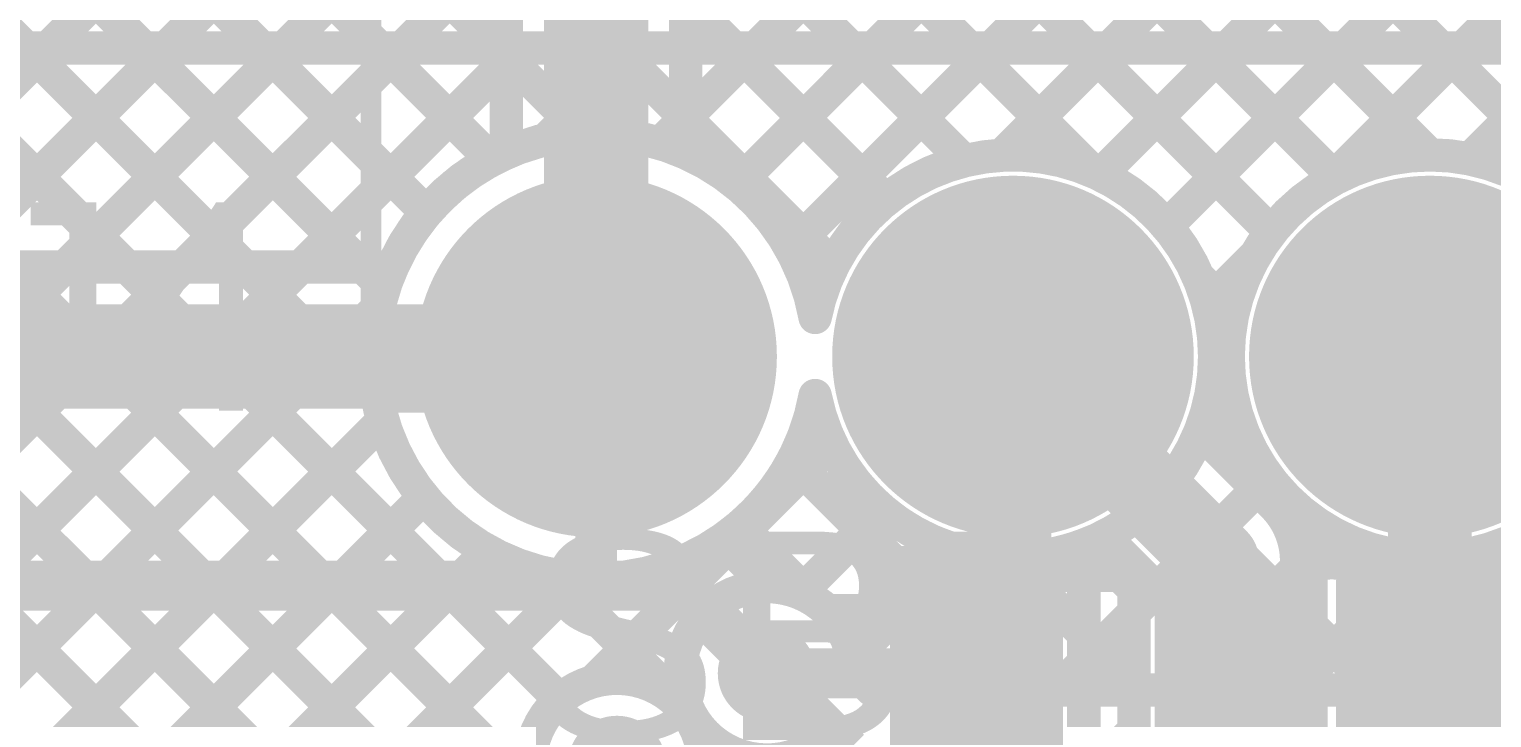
# Model space of a CAD drawing. Header units: millimetres. Extents: x -0.01 to 3.73, y -0.01 to 3.05.
# Drawn here: x 1.642 to 1.9929, y 2.4603 to 2.6255 of the extents above; entities that cross this region are included whole.
import ezdxf

# ---------------------------------------------------------------- set-up
doc = ezdxf.new("R2010")
doc.units = ezdxf.units.MM
doc.header["$MEASUREMENT"] = 0
for name, color, linetype in [('BottomLayer', 5, 'Continuous'), ('BottomSolder', 6, 'Continuous'), ('MultiLayer', 9, 'Continuous'), ('PadHoleLayer', 156, 'Continuous'), ('TopLayer', 1, 'Continuous'), ('TopOverlay', 2, 'Continuous'), ('TopPaste', 8, 'Continuous'), ('TopSolder', 216, 'Continuous'), ('ViaHoleLayer', 16, 'Continuous')]:
    doc.layers.add(name, color=color, linetype=linetype)
doc.styles.add('Arial', font='', dxfattribs={"height": 0.2})
doc.styles.get('Arial').set_extended_font_data('Arial')

# ---------------------------------------------------------------- blocks, each defined once
blk = doc.blocks.new('S______B______36')
at = {"layer": 'TopLayer'}
for points in [[(-0.045, -0.0175), (-0.045, 0.0175), (-0.015, 0.0175), (-0.015, -0.0175)], [(0.015, -0.0175), (0.015, 0.0175), (0.045, 0.0175), (0.045, -0.0175)]]:
    blk.add_hatch(color=1, dxfattribs=at).paths.add_polyline_path(points)
at = {"layer": 'TopPaste'}
for points in [[(-0.045, -0.0175), (-0.045, 0.0175), (-0.015, 0.0175), (-0.015, -0.0175)], [(0.015, -0.0175), (0.015, 0.0175), (0.045, 0.0175), (0.045, -0.0175)]]:
    blk.add_hatch(color=8, dxfattribs=at).paths.add_polyline_path(points)
at = {"layer": 'TopSolder'}
for points in [[(-0.049, -0.0215), (-0.049, 0.0215), (-0.011, 0.0215), (-0.011, -0.0215)], [(0.011, -0.0215), (0.011, 0.0215), (0.049, 0.0215), (0.049, -0.0215)]]:
    blk.add_hatch(color=216, dxfattribs=at).paths.add_polyline_path(points)
at = {"layer": 'TopOverlay', "const_width": 0.005}
for points in [[(-0.05, -0.022), (-0.05, 0.022)], [(-0.05, 0.022), (0.05, 0.022)], [(0.05, -0.022), (0.05, 0.022)], [(-0.05, -0.022), (0.05, -0.022)]]:
    blk.add_lwpolyline(points, dxfattribs=at)
at = {"layer": 'TopOverlay', "const_width": 0.0025}
for points in [[(-0.05125, 0.022, 1), (-0.04875, 0.022, 1)], [(-0.05125, 0.022, 1), (-0.04875, 0.022, 1)], [(0.04875, 0.022, 1), (0.05125, 0.022, 1)], [(0.04875, 0.022, 1), (0.05125, 0.022, 1)], [(-0.05125, -0.022, 1), (-0.04875, -0.022, 1)], [(-0.05125, -0.022, 1), (-0.04875, -0.022, 1)], [(0.04875, -0.022, 1), (0.05125, -0.022, 1)], [(0.04875, -0.022, 1), (0.05125, -0.022, 1)]]:
    blk.add_lwpolyline(points, format="xyb", close=True, dxfattribs=at)
blk = doc.blocks.new('S______B______54')
at = {"layer": 'TopLayer'}
for points in [[(-0.045, -0.0175), (-0.045, 0.0175), (-0.015, 0.0175), (-0.015, -0.0175)], [(0.015, -0.0175), (0.015, 0.0175), (0.045, 0.0175), (0.045, -0.0175)]]:
    blk.add_hatch(color=1, dxfattribs=at).paths.add_polyline_path(points)
at = {"layer": 'TopPaste'}
for points in [[(-0.045, -0.0175), (-0.045, 0.0175), (-0.015, 0.0175), (-0.015, -0.0175)], [(0.015, -0.0175), (0.015, 0.0175), (0.045, 0.0175), (0.045, -0.0175)]]:
    blk.add_hatch(color=8, dxfattribs=at).paths.add_polyline_path(points)
at = {"layer": 'TopSolder'}
for points in [[(-0.049, -0.0215), (-0.049, 0.0215), (-0.011, 0.0215), (-0.011, -0.0215)], [(0.011, -0.0215), (0.011, 0.0215), (0.049, 0.0215), (0.049, -0.0215)]]:
    blk.add_hatch(color=216, dxfattribs=at).paths.add_polyline_path(points)
at = {"layer": 'TopOverlay', "const_width": 0.005}
for points in [[(-0.05, -0.022), (-0.05, 0.022)], [(-0.05, 0.022), (0.05, 0.022)], [(0.05, -0.022), (0.05, 0.022)], [(-0.05, -0.022), (0.05, -0.022)]]:
    blk.add_lwpolyline(points, dxfattribs=at)
at = {"layer": 'TopOverlay', "const_width": 0.0025}
for points in [[(-0.05125, 0.022, 1), (-0.04875, 0.022, 1)], [(-0.05125, 0.022, 1), (-0.04875, 0.022, 1)], [(0.04875, 0.022, 1), (0.05125, 0.022, 1)], [(0.04875, 0.022, 1), (0.05125, 0.022, 1)], [(-0.05125, -0.022, 1), (-0.04875, -0.022, 1)], [(-0.05125, -0.022, 1), (-0.04875, -0.022, 1)], [(0.04875, -0.022, 1), (0.05125, -0.022, 1)], [(0.04875, -0.022, 1), (0.05125, -0.022, 1)]]:
    blk.add_lwpolyline(points, format="xyb", close=True, dxfattribs=at)
blk = doc.blocks.new('DW254W_11_04_85_136')
at = {"layer": 'BottomLayer'}
h = blk.add_hatch(color=5, dxfattribs=at)
edge = h.paths.add_edge_path()
edge.add_arc((0.1, 0), 0.03937, 0, 360)
h = blk.add_hatch(color=5, dxfattribs=at)
edge = h.paths.add_edge_path()
edge.add_arc((0.2, 0), 0.03937, 0, 360)
h = blk.add_hatch(color=5, dxfattribs=at)
edge = h.paths.add_edge_path()
edge.add_arc((0.3, 0), 0.03937, 0, 360)
at = {"layer": 'BottomSolder'}
h = blk.add_hatch(color=6, dxfattribs=at)
edge = h.paths.add_edge_path()
edge.add_arc((0.1, 0), 0.04337, 0, 360)
h = blk.add_hatch(color=6, dxfattribs=at)
edge = h.paths.add_edge_path()
edge.add_arc((0.2, 0), 0.04337, 0, 360)
h = blk.add_hatch(color=6, dxfattribs=at)
edge = h.paths.add_edge_path()
edge.add_arc((0.3, 0), 0.04337, 0, 360)
at = {"layer": 'MultiLayer'}
h = blk.add_hatch(color=9, dxfattribs=at)
edge = h.paths.add_edge_path()
edge.add_arc((0.1, 0), 0.03937, 0, 360)
h = blk.add_hatch(color=9, dxfattribs=at)
edge = h.paths.add_edge_path()
edge.add_arc((0.2, 0), 0.03937, 0, 360)
h = blk.add_hatch(color=9, dxfattribs=at)
edge = h.paths.add_edge_path()
edge.add_arc((0.3, 0), 0.03937, 0, 360)
at = {"layer": 'PadHoleLayer'}
h = blk.add_hatch(color=156, dxfattribs=at)
edge = h.paths.add_edge_path()
edge.add_arc((0.1, 0), 0.02008, 0, 360)
h = blk.add_hatch(color=156, dxfattribs=at)
edge = h.paths.add_edge_path()
edge.add_arc((0.2, 0), 0.02008, 0, 360)
h = blk.add_hatch(color=156, dxfattribs=at)
edge = h.paths.add_edge_path()
edge.add_arc((0.3, 0), 0.02008, 0, 360)
at = {"layer": 'TopLayer'}
h = blk.add_hatch(color=1, dxfattribs=at)
edge = h.paths.add_edge_path()
edge.add_arc((0.1, 0), 0.03937, 0, 360)
h = blk.add_hatch(color=1, dxfattribs=at)
edge = h.paths.add_edge_path()
edge.add_arc((0.2, 0), 0.03937, 0, 360)
h = blk.add_hatch(color=1, dxfattribs=at)
edge = h.paths.add_edge_path()
edge.add_arc((0.3, 0), 0.03937, 0, 360)
at = {"layer": 'TopSolder'}
h = blk.add_hatch(color=216, dxfattribs=at)
edge = h.paths.add_edge_path()
edge.add_arc((0.1, 0), 0.04337, 0, 360)
h = blk.add_hatch(color=216, dxfattribs=at)
edge = h.paths.add_edge_path()
edge.add_arc((0.2, 0), 0.04337, 0, 360)
h = blk.add_hatch(color=216, dxfattribs=at)
edge = h.paths.add_edge_path()
edge.add_arc((0.3, 0), 0.04337, 0, 360)
at = {"layer": 'TopOverlay', "const_width": 0.005}
for points in [[(0.354, 0.011), (0.34, 0.011)], [(0.354, 0.011), (0.354, -0.383)]]:
    blk.add_lwpolyline(points, dxfattribs=at)
at = {"layer": 'TopOverlay', "const_width": 0.0025}
for points in [[(0.33875, 0.011, 1), (0.34125, 0.011, 1)], [(0.35275, 0.011, 1), (0.35525, 0.011, 1)], [(0.35275, 0.011, 1), (0.35525, 0.011, 1)]]:
    blk.add_lwpolyline(points, format="xyb", close=True, dxfattribs=at)

msp = doc.modelspace()

# ---------------------------------------------------------------- hatches: boundary and pattern name
at = {"layer": 'BottomLayer'}
h = msp.add_hatch(color=5, dxfattribs=at)
edge = h.paths.add_edge_path()
edge.add_arc((1.819, 2.471), 0.01181, 0, 360)
h = msp.add_hatch(color=5, dxfattribs=at)
edge = h.paths.add_edge_path()
edge.add_arc((1.783, 2.449), 0.01181, 0, 360)
at = {"layer": 'TopLayer'}
h = msp.add_hatch(color=1, dxfattribs=at)
edge = h.paths.add_edge_path()
edge.add_arc((1.819, 2.471), 0.01181, 0, 360)
h = msp.add_hatch(color=1, dxfattribs=at)
edge = h.paths.add_edge_path()
edge.add_arc((1.783, 2.449), 0.01181, 0, 360)
at = {"layer": 'ViaHoleLayer'}
h = msp.add_hatch(color=16, dxfattribs=at)
edge = h.paths.add_edge_path()
edge.add_arc((1.819, 2.471), 0.00591, 0, 360)

# ---------------------------------------------------------------- linework, layer by layer
at = {"layer": 'BottomLayer'}
for points, const_width in [([(1.7995, 2.60431), (1.98289, 2.7877)], 0.008), ([(1.81179, 2.58831), (1.99703, 2.77356)], 0.008), ([(1.82466, 2.57291), (2.01117, 2.75942)], 0.008), ([(1.84254, 2.75913), (2.03418, 2.56749)], 0.008), ([(1.49051, 2.74346), (1.66547, 2.5685)], 0.008), ([(1.82839, 2.74499), (1.97801, 2.59537)], 0.008), ([(1.87534, 2.5953), (2.02532, 2.74528)], 0.008), ([(1.778, 2.547), (1.778, 2.725)], 0.025), ([(1.81425, 2.73085), (1.95536, 2.58974)], 0.008), ([(1.89893, 2.59061), (2.03946, 2.73114)], 0.008), ([(1.7565, 2.59585), (1.7565, 2.725)], 0.008), ([(1.7995, 2.59585), (1.7995, 2.71609)], 0.008), ([(1.80011, 2.7167), (1.93995, 2.57686)], 0.008), ([(1.91489, 2.57828), (2.0536, 2.71699)], 0.008), ([(1.95374, 2.58885), (2.0565, 2.69161)], 0.008), ([(1.7995, 2.68903), (1.89708, 2.59145)], 0.008), ([(1.65055, 2.5685), (1.7565, 2.67445)], 0.008), ([(1.98759, 2.59441), (2.0565, 2.66332)], 0.008), ([(1.7995, 2.66075), (1.86631, 2.59394)], 0.008), ([(1.72513, 2.65026), (1.7565, 2.61889)], 0.008), ([(1.67883, 2.5685), (1.7565, 2.64617)], 0.008), ([(1.71077, 2.63634), (1.75297, 2.59414)], 0.008), ([(1.59398, 2.5685), (1.65848, 2.633)], 0.008), ([(1.62227, 2.5685), (1.68677, 2.633)], 0.008), ([(1.62926, 2.633), (1.69376, 2.5685)], 0.008), ([(1.65754, 2.633), (1.72204, 2.5685)], 0.008), ([(1.68582, 2.633), (1.7373, 2.58152)], 0.008), ([(1.7995, 2.63246), (1.84746, 2.58451)], 0.008), ([(1.70712, 2.5685), (1.7565, 2.61788)], 0.008), ([(1.7995, 2.60418), (1.83484, 2.56884)], 0.008), ([(1.92466, 2.55976), (1.93616, 2.57126)], 0.008), ([(1.454, 2.5685), (1.72915, 2.5685)], 0.008), ([(1.92245, 2.56608), (1.93083, 2.5577)], 0.008), ([(1.454, 2.547), (1.778, 2.547)], 0.025), ([(1.92335, 2.53017), (1.93059, 2.53741)], 0.008), ([(1.92494, 2.53531), (1.9346, 2.52565)], 0.008), ([(1.80977, 2.50144), (1.83439, 2.52607)], 0.008), ([(1.97331, 2.467), (2.03376, 2.52744)], 0.008), ([(1.82514, 2.52197), (1.88011, 2.467)], 0.008), ([(1.88846, 2.467), (1.93936, 2.5179)], 0.008), ([(1.91551, 2.51646), (1.96496, 2.467)], 0.008), ([(1.82687, 2.49026), (1.84672, 2.51011)], 0.008), ([(1.81252, 2.5063), (1.83044, 2.48838)], 0.008), ([(1.91675, 2.467), (1.95448, 2.50473)], 0.008), ([(1.80861, 2.5026), (1.81941, 2.49181)], 0.008), ([(1.86018, 2.467), (1.89483, 2.50165)], 0.008), ([(1.89984, 2.50384), (1.93668, 2.467)], 0.008), ([(1.95665, 2.5036), (1.99325, 2.467)], 0.008), ([(1.8395, 2.4746), (1.86524, 2.50034)], 0.008), ([(1.87675, 2.49865), (1.90839, 2.467)], 0.008), ([(1.94503, 2.467), (1.97668, 2.49865)], 0.008), ([(1.9887, 2.49983), (2.02153, 2.467)], 0.008), ([(1.28288, 2.492), (1.798, 2.492)], 0.012), ([(1.798, 2.492), (1.819, 2.471)], 0.012), ([(1.83638, 2.48244), (1.85182, 2.467)], 0.008), ([(1.819, 2.471), (1.838, 2.452)], 0.012), ([(1.83981, 2.47141), (1.84421, 2.467)], 0.008), ([(1.84421, 2.467), (2.22307, 2.467)], 0.008)]:
    msp.add_lwpolyline(points, dxfattribs=dict(at, const_width=const_width))
for points, const_width in [([(1.7545, 2.61889, 1), (1.7585, 2.61889, 1)], 0.004), ([(1.7545, 2.61788, 1), (1.7585, 2.61788, 1)], 0.004), ([(1.7975, 2.60431, 1), (1.8015, 2.60431, 1)], 0.004), ([(1.7975, 2.60418, 1), (1.8015, 2.60418, 1)], 0.004), ([(1.7545, 2.59585, 1), (1.7585, 2.59585, 1)], 0.004), ([(1.7545, 2.59585, 1), (1.7585, 2.59585, 1)], 0.004), ([(1.7975, 2.59585, 1), (1.8015, 2.59585, 1)], 0.004), ([(1.7975, 2.59585, 1), (1.8015, 2.59585, 1)], 0.004), ([(1.75097, 2.59414, 1), (1.75497, 2.59414, 1)], 0.004), ([(1.86431, 2.59394, 1), (1.86831, 2.59394, 1)], 0.004), ([(1.87334, 2.5953, 1), (1.87734, 2.5953, 1)], 0.004), ([(2.02637, 2.547, 1), (1.92963, 2.547, 1)], 0.008), ([(1.97601, 2.59537, 1), (1.98001, 2.59537, 1)], 0.004), ([(1.98559, 2.59441, 1), (1.98959, 2.59441, 1)], 0.004), ([(1.89508, 2.59145, 1), (1.89908, 2.59145, 1)], 0.004), ([(1.89693, 2.59061, 1), (1.90093, 2.59061, 1)], 0.004), ([(1.95174, 2.58885, 1), (1.95574, 2.58885, 1)], 0.004), ([(1.95336, 2.58974, 1), (1.95736, 2.58974, 1)], 0.004), ([(1.80979, 2.58831, 1), (1.81379, 2.58831, 1)], 0.004), ([(1.84546, 2.58451, 1), (1.84946, 2.58451, 1)], 0.004), ([(1.7353, 2.58152, 1), (1.7393, 2.58152, 1)], 0.004), ([(1.91289, 2.57828, 1), (1.91689, 2.57828, 1)], 0.004), ([(1.93795, 2.57686, 1), (1.94195, 2.57686, 1)], 0.004), ([(1.82266, 2.57291, 1), (1.82666, 2.57291, 1)], 0.004), ([(1.93416, 2.57126, 1), (1.93816, 2.57126, 1)], 0.004), ([(1.64855, 2.5685, 1), (1.65255, 2.5685, 1)], 0.004), ([(1.66347, 2.5685, 1), (1.66747, 2.5685, 1)], 0.004), ([(1.67683, 2.5685, 1), (1.68083, 2.5685, 1)], 0.004), ([(1.69176, 2.5685, 1), (1.69576, 2.5685, 1)], 0.004), ([(1.70512, 2.5685, 1), (1.70912, 2.5685, 1)], 0.004), ([(1.72004, 2.5685, 1), (1.72404, 2.5685, 1)], 0.004), ([(1.72715, 2.5685, 1), (1.73115, 2.5685, 1)], 0.004), ([(1.72715, 2.5685, 1), (1.73115, 2.5685, 1)], 0.004), ([(1.83284, 2.56884, 1), (1.83684, 2.56884, 1)], 0.004), ([(1.92045, 2.56608, 1), (1.92445, 2.56608, 1)], 0.004), ([(1.92266, 2.55976, 1), (1.92666, 2.55976, 1)], 0.004), ([(1.92883, 2.5577, 1), (1.93283, 2.5577, 1)], 0.004), ([(1.77175, 2.547, 1), (1.78425, 2.547, 1)], 0.0125), ([(1.77175, 2.547, 1), (1.78425, 2.547, 1)], 0.0125), ([(1.82854, 2.55636, 1), (1.83254, 2.55636, 1)], 0.004), ([(1.82854, 2.55636, 1), (1.83254, 2.55636, 1)], 0.004), ([(1.92437, 2.547, 1), (1.92837, 2.547, 1)], 0.004), ([(1.92437, 2.547, 1), (1.92837, 2.547, 1)], 0.004), ([(1.92763, 2.547, 1), (1.93163, 2.547, 1)], 0.004), ([(1.82854, 2.53764, 1), (1.83254, 2.53764, 1)], 0.004), ([(1.82854, 2.53764, 1), (1.83254, 2.53764, 1)], 0.004), ([(1.92859, 2.53741, 1), (1.93259, 2.53741, 1)], 0.004), ([(1.92294, 2.53531, 1), (1.92694, 2.53531, 1)], 0.004), ([(1.92135, 2.53017, 1), (1.92535, 2.53017, 1)], 0.004), ([(1.83239, 2.52607, 1), (1.83639, 2.52607, 1)], 0.004), ([(1.9326, 2.52565, 1), (1.9366, 2.52565, 1)], 0.004), ([(1.82314, 2.52197, 1), (1.82714, 2.52197, 1)], 0.004), ([(1.91351, 2.51646, 1), (1.91751, 2.51646, 1)], 0.004), ([(1.93736, 2.5179, 1), (1.94136, 2.5179, 1)], 0.004), ([(1.84472, 2.51011, 1), (1.84872, 2.51011, 1)], 0.004), ([(1.81052, 2.5063, 1), (1.81452, 2.5063, 1)], 0.004), ([(1.95248, 2.50473, 1), (1.95648, 2.50473, 1)], 0.004), ([(1.8062, 2.503, 1), (1.8102, 2.503, 1)], 0.004), ([(1.80661, 2.5026, 1), (1.81061, 2.5026, 1)], 0.004), ([(1.80777, 2.50144, 1), (1.81177, 2.50144, 1)], 0.004), ([(1.89283, 2.50165, 1), (1.89683, 2.50165, 1)], 0.004), ([(1.89784, 2.50384, 1), (1.90184, 2.50384, 1)], 0.004), ([(1.95465, 2.5036, 1), (1.95865, 2.5036, 1)], 0.004), ([(1.86324, 2.50034, 1), (1.86724, 2.50034, 1)], 0.004), ([(1.87475, 2.49865, 1), (1.87875, 2.49865, 1)], 0.004), ([(1.97468, 2.49865, 1), (1.97868, 2.49865, 1)], 0.004), ([(1.9867, 2.49983, 1), (1.9907, 2.49983, 1)], 0.004), ([(1.795, 2.492, 1), (1.801, 2.492, 1)], 0.006), ([(1.795, 2.492, 1), (1.801, 2.492, 1)], 0.006), ([(1.81741, 2.49181, 1), (1.82141, 2.49181, 1)], 0.004), ([(1.81741, 2.49181, 1), (1.82141, 2.49181, 1)], 0.004), ([(1.82487, 2.49026, 1), (1.82887, 2.49026, 1)], 0.004), ([(1.82844, 2.48838, 1), (1.83244, 2.48838, 1)], 0.004), ([(1.83438, 2.48244, 1), (1.83838, 2.48244, 1)], 0.004), ([(1.816, 2.471, 1), (1.822, 2.471, 1)], 0.006), ([(1.816, 2.471, 1), (1.822, 2.471, 1)], 0.006), ([(1.8375, 2.4746, 1), (1.8415, 2.4746, 1)], 0.004), ([(1.83781, 2.47141, 1), (1.84181, 2.47141, 1)], 0.004), ([(1.83781, 2.47141, 1), (1.84181, 2.47141, 1)], 0.004), ([(1.84221, 2.467, 1), (1.84621, 2.467, 1)], 0.004), ([(1.84221, 2.467, 1), (1.84621, 2.467, 1)], 0.004), ([(1.84982, 2.467, 1), (1.85382, 2.467, 1)], 0.004), ([(1.85818, 2.467, 1), (1.86218, 2.467, 1)], 0.004), ([(1.87811, 2.467, 1), (1.88211, 2.467, 1)], 0.004), ([(1.88646, 2.467, 1), (1.89046, 2.467, 1)], 0.004), ([(1.90639, 2.467, 1), (1.91039, 2.467, 1)], 0.004), ([(1.91475, 2.467, 1), (1.91875, 2.467, 1)], 0.004), ([(1.93468, 2.467, 1), (1.93868, 2.467, 1)], 0.004), ([(1.94303, 2.467, 1), (1.94703, 2.467, 1)], 0.004), ([(1.96296, 2.467, 1), (1.96696, 2.467, 1)], 0.004), ([(1.97131, 2.467, 1), (1.97531, 2.467, 1)], 0.004), ([(1.99125, 2.467, 1), (1.99525, 2.467, 1)], 0.004)]:
    msp.add_lwpolyline(points, format="xyb", close=True, dxfattribs=dict(at, const_width=const_width))
at = {"layer": 'BottomLayer', "const_width": 0.008}
for points in [[(1.72915, 2.5685, -0.18754), (1.7565, 2.59585)], [(1.7995, 2.59585, -0.250007), (1.83054, 2.55636)], [(1.83054, 2.55636, -0.907114), (1.92637, 2.547)], [(1.92637, 2.547, -0.907114), (1.83054, 2.53764)], [(1.83054, 2.53764, -0.200906), (1.8082, 2.503)], [(1.81941, 2.49181, -0.402826), (1.83981, 2.47141)]]:
    msp.add_lwpolyline(points, format="xyb", dxfattribs=at)
at = {"layer": 'TopLayer'}
for points, const_width in [([(1.03721, 2.621), (2.85379, 2.621)], 0.008), ([(1.49983, 2.621), (1.903, 2.21783)], 0.008), ([(1.52812, 2.621), (1.76246, 2.38666)], 0.008), ([(1.55185, 2.52637), (1.64648, 2.621)], 0.008), ([(1.5564, 2.621), (1.768, 2.4094)], 0.008), ([(1.56599, 2.51222), (1.67477, 2.621)], 0.008), ([(1.58013, 2.49808), (1.70305, 2.621)], 0.008), ([(1.58469, 2.621), (1.76325, 2.44244)], 0.008), ([(1.59427, 2.48394), (1.73133, 2.621)], 0.008), ([(1.60842, 2.4698), (1.75962, 2.621)], 0.008), ([(1.61297, 2.621), (1.7693, 2.46467)], 0.008), ([(1.64126, 2.621), (1.72565, 2.5366)], 0.008), ([(1.66954, 2.621), (1.72719, 2.56335)], 0.008), ([(1.69782, 2.621), (1.7373, 2.58152)], 0.008), ([(1.72611, 2.621), (1.75297, 2.59414)], 0.008), ([(1.75439, 2.621), (1.7751, 2.60029)], 0.008), ([(1.76588, 2.59898), (1.7879, 2.621)], 0.008), ([(1.78268, 2.621), (1.83484, 2.56884)], 0.008), ([(1.79331, 2.59813), (1.81619, 2.621)], 0.008), ([(1.81096, 2.621), (1.84746, 2.58451)], 0.008), ([(1.81179, 2.58831), (1.84447, 2.621)], 0.008), ([(1.82466, 2.57291), (1.87276, 2.621)], 0.008), ([(1.83925, 2.621), (1.86631, 2.59394)], 0.008), ([(1.86753, 2.621), (1.89708, 2.59145)], 0.008), ([(1.87534, 2.5953), (1.90104, 2.621)], 0.008), ([(1.89581, 2.621), (1.93995, 2.57686)], 0.008), ([(1.89893, 2.59061), (1.92932, 2.621)], 0.008), ([(1.91489, 2.57828), (1.95761, 2.621)], 0.008), ([(1.9241, 2.621), (1.95536, 2.58974)], 0.008), ([(1.95238, 2.621), (1.97801, 2.59537)], 0.008), ([(1.95374, 2.58885), (1.98589, 2.621)], 0.008), ([(1.98067, 2.621), (2.03418, 2.56749)], 0.008), ([(1.98759, 2.59441), (2.01418, 2.621)], 0.008), ([(1.778, 2.547), (1.778, 2.59637)], 0.01), ([(1.92466, 2.55976), (1.93616, 2.57126)], 0.008), ([(1.92245, 2.56608), (1.93083, 2.5577)], 0.008), ([(1.62256, 2.45566), (1.72602, 2.55912)], 0.008), ([(1.878, 2.547), (1.92705, 2.49795)], 0.02), ([(1.978, 2.471), (1.978, 2.547)], 0.02), ([(1.72863, 2.547), (1.778, 2.547)], 0.01), ([(1.778, 2.49763), (1.778, 2.547)], 0.01), ([(1.92335, 2.53017), (1.93059, 2.53741)], 0.008), ([(1.92494, 2.53531), (1.9346, 2.52565)], 0.008), ([(1.6367, 2.44151), (1.72687, 2.53169)], 0.008), ([(1.92289, 2.52898), (1.94046, 2.51141)], 0.008), ([(1.77735, 2.46903), (1.83439, 2.52607)], 0.008), ([(1.82514, 2.52197), (1.84961, 2.4975)], 0.008), ([(1.93667, 2.5152), (1.93936, 2.5179)], 0.008), ([(1.65084, 2.42737), (1.73669, 2.51321)], 0.008), ([(1.82687, 2.49026), (1.84672, 2.51011)], 0.008), ([(1.81252, 2.5063), (1.83044, 2.48838)], 0.008), ([(1.94725, 2.4975), (1.95448, 2.50473)], 0.008), ([(1.89068, 2.4975), (1.89483, 2.50165)], 0.008), ([(1.89602, 2.50211), (1.907, 2.49113)], 0.008), ([(1.92705, 2.47495), (1.92705, 2.49795)], 0.02), ([(1.95665, 2.5036), (1.959, 2.50125)], 0.008), ([(1.959, 2.4975), (1.959, 2.50252)], 0.008), ([(1.66498, 2.41323), (1.75209, 2.50034)], 0.008), ([(1.847, 2.4975), (1.895, 2.4975)], 0.008), ([(1.847, 2.486), (1.847, 2.4975)], 0.008), ([(1.86239, 2.4975), (1.86524, 2.50034)], 0.008), ([(1.895, 2.4465), (1.895, 2.4975)], 0.008), ([(1.94605, 2.4975), (1.954, 2.4975)], 0.008), ([(1.955, 2.4975), (1.959, 2.4975)], 0.008), ([(1.7676, 2.49465), (1.80022, 2.46204)], 0.008), ([(1.79435, 2.49619), (1.80456, 2.48598)], 0.008), ([(1.67913, 2.39909), (1.77383, 2.49379)], 0.008), ([(1.907, 2.4465), (1.907, 2.49113)], 0.008), ([(1.83343, 2.486), (1.847, 2.486)], 0.008), ([(1.895, 2.47354), (1.907, 2.48554)], 0.008), ([(1.895, 2.48039), (1.907, 2.46839)], 0.008), ([(1.92705, 2.47495), (1.931, 2.471)], 0.02), ([(1.871, 2.42), (1.871, 2.471)], 0.02), ([(1.978, 2.42), (1.978, 2.471)], 0.02), ([(1.819, 2.471), (1.871, 2.471)], 0.012), ([(1.895, 2.44525), (1.907, 2.45725)], 0.008)]:
    msp.add_lwpolyline(points, dxfattribs=dict(at, const_width=const_width))
for points, const_width in [([(1.63926, 2.621, 1), (1.64326, 2.621, 1)], 0.004), ([(1.64448, 2.621, 1), (1.64848, 2.621, 1)], 0.004), ([(1.66754, 2.621, 1), (1.67154, 2.621, 1)], 0.004), ([(1.67277, 2.621, 1), (1.67677, 2.621, 1)], 0.004), ([(1.69582, 2.621, 1), (1.69982, 2.621, 1)], 0.004), ([(1.70105, 2.621, 1), (1.70505, 2.621, 1)], 0.004), ([(1.72411, 2.621, 1), (1.72811, 2.621, 1)], 0.004), ([(1.72933, 2.621, 1), (1.73333, 2.621, 1)], 0.004), ([(1.75239, 2.621, 1), (1.75639, 2.621, 1)], 0.004), ([(1.75762, 2.621, 1), (1.76162, 2.621, 1)], 0.004), ([(1.78068, 2.621, 1), (1.78468, 2.621, 1)], 0.004), ([(1.7859, 2.621, 1), (1.7899, 2.621, 1)], 0.004), ([(1.80896, 2.621, 1), (1.81296, 2.621, 1)], 0.004), ([(1.81419, 2.621, 1), (1.81819, 2.621, 1)], 0.004), ([(1.83725, 2.621, 1), (1.84125, 2.621, 1)], 0.004), ([(1.84247, 2.621, 1), (1.84647, 2.621, 1)], 0.004), ([(1.86553, 2.621, 1), (1.86953, 2.621, 1)], 0.004), ([(1.87076, 2.621, 1), (1.87476, 2.621, 1)], 0.004), ([(1.89381, 2.621, 1), (1.89781, 2.621, 1)], 0.004), ([(1.89904, 2.621, 1), (1.90304, 2.621, 1)], 0.004), ([(1.9221, 2.621, 1), (1.9261, 2.621, 1)], 0.004), ([(1.92732, 2.621, 1), (1.93132, 2.621, 1)], 0.004), ([(1.95038, 2.621, 1), (1.95438, 2.621, 1)], 0.004), ([(1.95561, 2.621, 1), (1.95961, 2.621, 1)], 0.004), ([(1.97867, 2.621, 1), (1.98267, 2.621, 1)], 0.004), ([(1.98389, 2.621, 1), (1.98789, 2.621, 1)], 0.004), ([(1.7731, 2.60029, 1), (1.7771, 2.60029, 1)], 0.004), ([(1.76388, 2.59898, 1), (1.76788, 2.59898, 1)], 0.004), ([(1.7755, 2.59637, 1), (1.7805, 2.59637, 1)], 0.005), ([(1.79131, 2.59813, 1), (1.79531, 2.59813, 1)], 0.004), ([(1.75097, 2.59414, 1), (1.75497, 2.59414, 1)], 0.004), ([(1.86431, 2.59394, 1), (1.86831, 2.59394, 1)], 0.004), ([(1.87334, 2.5953, 1), (1.87734, 2.5953, 1)], 0.004), ([(1.97601, 2.59537, 1), (1.98001, 2.59537, 1)], 0.004), ([(1.98559, 2.59441, 1), (1.98959, 2.59441, 1)], 0.004), ([(1.89508, 2.59145, 1), (1.89908, 2.59145, 1)], 0.004), ([(1.89693, 2.59061, 1), (1.90093, 2.59061, 1)], 0.004), ([(1.95174, 2.58885, 1), (1.95574, 2.58885, 1)], 0.004), ([(1.95336, 2.58974, 1), (1.95736, 2.58974, 1)], 0.004), ([(1.80979, 2.58831, 1), (1.81379, 2.58831, 1)], 0.004), ([(1.84546, 2.58451, 1), (1.84946, 2.58451, 1)], 0.004), ([(1.7353, 2.58152, 1), (1.7393, 2.58152, 1)], 0.004), ([(1.91289, 2.57828, 1), (1.91689, 2.57828, 1)], 0.004), ([(1.93795, 2.57686, 1), (1.94195, 2.57686, 1)], 0.004), ([(1.82266, 2.57291, 1), (1.82666, 2.57291, 1)], 0.004), ([(1.93416, 2.57126, 1), (1.93816, 2.57126, 1)], 0.004), ([(1.83284, 2.56884, 1), (1.83684, 2.56884, 1)], 0.004), ([(1.92045, 2.56608, 1), (1.92445, 2.56608, 1)], 0.004), ([(1.72519, 2.56335, 1), (1.72919, 2.56335, 1)], 0.004), ([(1.72402, 2.55912, 1), (1.72802, 2.55912, 1)], 0.004), ([(1.92266, 2.55976, 1), (1.92666, 2.55976, 1)], 0.004), ([(1.92883, 2.5577, 1), (1.93283, 2.5577, 1)], 0.004), ([(1.82854, 2.55636, 1), (1.83254, 2.55636, 1)], 0.004), ([(1.82854, 2.55636, 1), (1.83254, 2.55636, 1)], 0.004), ([(1.873, 2.547, 1), (1.883, 2.547, 1)], 0.01), ([(1.973, 2.547, 1), (1.983, 2.547, 1)], 0.01), ([(1.72613, 2.547, 1), (1.73113, 2.547, 1)], 0.005), ([(1.7755, 2.547, 1), (1.7805, 2.547, 1)], 0.005), ([(1.7755, 2.547, 1), (1.7805, 2.547, 1)], 0.005), ([(1.7755, 2.547, 1), (1.7805, 2.547, 1)], 0.005), ([(1.92437, 2.547, 1), (1.92837, 2.547, 1)], 0.004), ([(1.92437, 2.547, 1), (1.92837, 2.547, 1)], 0.004), ([(1.72365, 2.5366, 1), (1.72765, 2.5366, 1)], 0.004), ([(1.82854, 2.53764, 1), (1.83254, 2.53764, 1)], 0.004), ([(1.82854, 2.53764, 1), (1.83254, 2.53764, 1)], 0.004), ([(1.92859, 2.53741, 1), (1.93259, 2.53741, 1)], 0.004), ([(1.92294, 2.53531, 1), (1.92694, 2.53531, 1)], 0.004), ([(1.72487, 2.53169, 1), (1.72887, 2.53169, 1)], 0.004), ([(1.92089, 2.52898, 1), (1.92489, 2.52898, 1)], 0.004), ([(1.92089, 2.52898, 1), (1.92489, 2.52898, 1)], 0.004), ([(1.92135, 2.53017, 1), (1.92535, 2.53017, 1)], 0.004), ([(1.83239, 2.52607, 1), (1.83639, 2.52607, 1)], 0.004), ([(1.9326, 2.52565, 1), (1.9366, 2.52565, 1)], 0.004), ([(1.82314, 2.52197, 1), (1.82714, 2.52197, 1)], 0.004), ([(1.93467, 2.5152, 1), (1.93867, 2.5152, 1)], 0.004), ([(1.93736, 2.5179, 1), (1.94136, 2.5179, 1)], 0.004), ([(1.73469, 2.51321, 1), (1.73869, 2.51321, 1)], 0.004), ([(1.84472, 2.51011, 1), (1.84872, 2.51011, 1)], 0.004), ([(1.93846, 2.51141, 1), (1.94246, 2.51141, 1)], 0.004), ([(1.93846, 2.51141, 1), (1.94246, 2.51141, 1)], 0.004), ([(1.93849, 2.51138, 1), (1.94249, 2.51138, 1)], 0.004), ([(1.81052, 2.5063, 1), (1.81452, 2.5063, 1)], 0.004), ([(1.95248, 2.50473, 1), (1.95648, 2.50473, 1)], 0.004), ([(1.89283, 2.50165, 1), (1.89683, 2.50165, 1)], 0.004), ([(1.89402, 2.50211, 1), (1.89802, 2.50211, 1)], 0.004), ([(1.89402, 2.50211, 1), (1.89802, 2.50211, 1)], 0.004), ([(1.92205, 2.49795, 1), (1.93205, 2.49795, 1)], 0.01), ([(1.92205, 2.49795, 1), (1.93205, 2.49795, 1)], 0.01), ([(1.95465, 2.5036, 1), (1.95865, 2.5036, 1)], 0.004), ([(1.957, 2.50252, 1), (1.961, 2.50252, 1)], 0.004), ([(1.957, 2.50252, 1), (1.961, 2.50252, 1)], 0.004), ([(1.957, 2.50125, 1), (1.961, 2.50125, 1)], 0.004), ([(1.75009, 2.50034, 1), (1.75409, 2.50034, 1)], 0.004), ([(1.7755, 2.49763, 1), (1.7805, 2.49763, 1)], 0.005), ([(1.845, 2.4975, 1), (1.849, 2.4975, 1)], 0.004), ([(1.845, 2.4975, 1), (1.849, 2.4975, 1)], 0.004), ([(1.84761, 2.4975, 1), (1.85161, 2.4975, 1)], 0.004), ([(1.86039, 2.4975, 1), (1.86439, 2.4975, 1)], 0.004), ([(1.86324, 2.50034, 1), (1.86724, 2.50034, 1)], 0.004), ([(1.88868, 2.4975, 1), (1.89268, 2.4975, 1)], 0.004), ([(1.893, 2.4975, 1), (1.897, 2.4975, 1)], 0.004), ([(1.893, 2.4975, 1), (1.897, 2.4975, 1)], 0.004), ([(1.94405, 2.49795, 1), (1.94805, 2.49795, 1)], 0.004), ([(1.94405, 2.49795, 1), (1.94805, 2.49795, 1)], 0.004), ([(1.94405, 2.4975, 1), (1.94805, 2.4975, 1)], 0.004), ([(1.94525, 2.4975, 1), (1.94925, 2.4975, 1)], 0.004), ([(1.952, 2.4975, 1), (1.956, 2.4975, 1)], 0.004), ([(1.953, 2.4975, 1), (1.957, 2.4975, 1)], 0.004), ([(1.957, 2.4975, 1), (1.961, 2.4975, 1)], 0.004), ([(1.957, 2.4975, 1), (1.961, 2.4975, 1)], 0.004), ([(1.7656, 2.49465, 1), (1.7696, 2.49465, 1)], 0.004), ([(1.79235, 2.49619, 1), (1.79635, 2.49619, 1)], 0.004), ([(1.77183, 2.49379, 1), (1.77583, 2.49379, 1)], 0.004), ([(1.905, 2.49113, 1), (1.909, 2.49113, 1)], 0.004), ([(1.905, 2.49113, 1), (1.909, 2.49113, 1)], 0.004), ([(1.82487, 2.49026, 1), (1.82887, 2.49026, 1)], 0.004), ([(1.82844, 2.48838, 1), (1.83244, 2.48838, 1)], 0.004), ([(1.80256, 2.48598, 1), (1.80656, 2.48598, 1)], 0.004), ([(1.83143, 2.486, 1), (1.83543, 2.486, 1)], 0.004), ([(1.83143, 2.486, 1), (1.83543, 2.486, 1)], 0.004), ([(1.845, 2.486, 1), (1.849, 2.486, 1)], 0.004), ([(1.845, 2.486, 1), (1.849, 2.486, 1)], 0.004), ([(1.905, 2.48554, 1), (1.909, 2.48554, 1)], 0.004), ([(1.893, 2.48039, 1), (1.897, 2.48039, 1)], 0.004), ([(1.92205, 2.47495, 1), (1.93205, 2.47495, 1)], 0.01), ([(1.92205, 2.47495, 1), (1.93205, 2.47495, 1)], 0.01), ([(1.866, 2.471, 1), (1.876, 2.471, 1)], 0.01), ([(1.926, 2.471, 1), (1.936, 2.471, 1)], 0.01), ([(1.973, 2.471, 1), (1.983, 2.471, 1)], 0.01), ([(1.973, 2.471, 1), (1.983, 2.471, 1)], 0.01), ([(1.816, 2.471, 1), (1.822, 2.471, 1)], 0.006), ([(1.868, 2.471, 1), (1.874, 2.471, 1)], 0.006), ([(1.893, 2.47354, 1), (1.897, 2.47354, 1)], 0.004), ([(1.77535, 2.46903, 1), (1.77935, 2.46903, 1)], 0.004), ([(1.905, 2.46839, 1), (1.909, 2.46839, 1)], 0.004), ([(1.7673, 2.46467, 1), (1.7713, 2.46467, 1)], 0.004), ([(1.79822, 2.46204, 1), (1.80222, 2.46204, 1)], 0.004), ([(1.905, 2.45725, 1), (1.909, 2.45725, 1)], 0.004)]:
    msp.add_lwpolyline(points, format="xyb", close=True, dxfattribs=dict(at, const_width=const_width))
at = {"layer": 'TopLayer', "const_width": 0.008}
for points in [[(1.83054, 2.53764, -11.319558), (1.83054, 2.55636)], [(1.83054, 2.55636, -0.907114), (1.92637, 2.547)], [(1.959, 2.50252, -1.858578), (2.02637, 2.547)], [(1.92637, 2.547, -0.095721), (1.92289, 2.52898)], [(1.89602, 2.50211, -0.470124), (1.83054, 2.53764)], [(1.94046, 2.51141, -0.199451), (1.94605, 2.49795)], [(1.94049, 2.51138, -0.198912), (1.94605, 2.49795)], [(1.83343, 2.456, -2.349106), (1.83343, 2.486)], [(1.768, 2.43457, -1.480911), (1.80381, 2.449)]]:
    msp.add_lwpolyline(points, format="xyb", dxfattribs=at)

# ---------------------------------------------------------------- block references
at = {"rotation": 180}
msp.add_blockref('DW254W_11_04_85_136', (2.078, 2.547), dxfattribs=at)
for name, p in [('S______B______54', (1.901, 2.471)), ('S______B______36', (2.008, 2.471))]:
    msp.add_blockref(name, p)

# ---------------------------------------------------------------- texts
at = {"layer": 'TopOverlay', "style": 'Arial'}
for s, p in [('J4', (1.62835, 2.53401)), ('SB5', (1.76093, 2.45499))]:
    msp.add_text(s, height=0.05, dxfattribs=at).set_placement(p)

doc.saveas('drawing.dxf')
